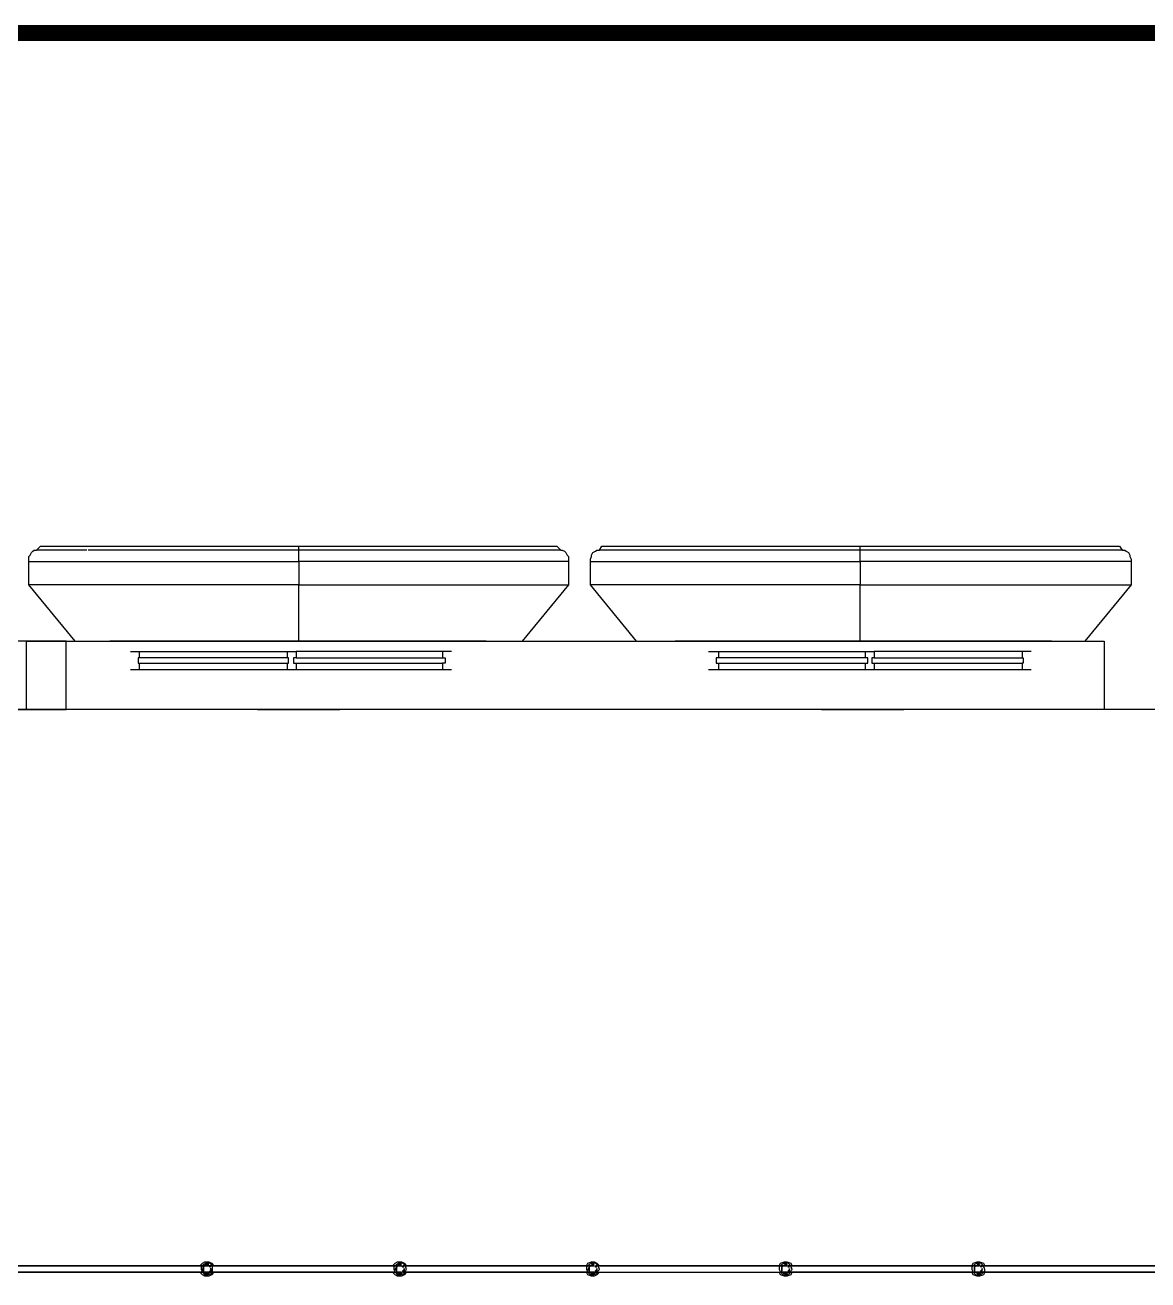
# Model space of a CAD drawing. Header units: inches. Extents: x 9349 to 17082, y 17684 to 25415.
# Drawn here: x 10314.5 to 10595.4, y 20127 to 20440.9 of the extents above; entities that cross this region are included whole.
import ezdxf

# ---------------------------------------------------------------- set-up
doc = ezdxf.new("R2010")
doc.units = ezdxf.units.IN
doc.header["$LTSCALE"] = 0.25
doc.header["$MEASUREMENT"] = 0
doc.layers.add('BACKGROUND', color=8, linetype='Continuous')

msp = doc.modelspace()

# ---------------------------------------------------------------- linework, layer by layer
at = {"lineweight": 0, "const_width": 4}
msp.add_lwpolyline([(11049.85, 20322.63), (11049.85, 20438.91), (9350.89, 20438.91)], dxfattribs=at)
at = {"layer": 'BACKGROUND'}
for points in [[(10327.04, 20286.78), (10315.47, 20300.92), (10315.47, 20306.71), (10315.47, 20307.35), (10315.47, 20308), (10315.79, 20308.32), (10316.11, 20308.96), (10316.43, 20309.28), (10316.75, 20309.6), (10317.39, 20309.6), (10318.36, 20310.57), (10322.22, 20310.57), (10326.39, 20310.57), (10330.89, 20310.57), (10335.72, 20310.57), (10340.86, 20310.57), (10346.32, 20310.57), (10352.11, 20310.57), (10357.89, 20310.57), (10364, 20310.57), (10370.11, 20310.57), (10376.54, 20310.57), (10382.97, 20310.57), (10389.39, 20310.57), (10395.5, 20310.57), (10401.93, 20310.57), (10408.04, 20310.57), (10413.82, 20310.57), (10419.29, 20310.57), (10424.75, 20310.57), (10429.89, 20310.57), (10434.72, 20310.57), (10439.54, 20310.57), (10443.72, 20310.57), (10447.57, 20310.57), (10448.54, 20309.6), (10448.86, 20309.6), (10449.5, 20309.28), (10449.82, 20308.96), (10450.14, 20308.32), (10450.47, 20308), (10450.47, 20307.35), (10450.47, 20306.71), (10450.47, 20300.92), (10438.89, 20286.78)], [(10329.93, 20309.6), (10325.75, 20309.6), (10321.25, 20309.6), (10317.39, 20309.6)], [(10450.47, 20306.71), (10446.93, 20306.71), (10443.39, 20306.71), (10439.22, 20306.71), (10435.04, 20306.71), (10430.54, 20306.71), (10426.04, 20306.71), (10421.22, 20306.71), (10416.07, 20306.71), (10410.93, 20306.71), (10405.47, 20306.71), (10400, 20306.71), (10394.22, 20306.71), (10388.75, 20306.71), (10382.97, 20306.71), (10382.97, 20307.35), (10382.97, 20307.67), (10382.97, 20308.32), (10382.97, 20308.64), (10382.97, 20308.96), (10382.97, 20309.28), (10382.97, 20309.6), (10376.54, 20309.6), (10370.11, 20309.6), (10363.68, 20309.6), (10357.57, 20309.6), (10351.47, 20309.6), (10346, 20309.6), (10340.54, 20309.6), (10335.07, 20309.6), (10330.25, 20309.6)], [(10448.54, 20309.6), (10444.36, 20309.6), (10440.18, 20309.6), (10435.68, 20309.6), (10430.54, 20309.6), (10425.39, 20309.6), (10419.93, 20309.6), (10414.14, 20309.6), (10408.36, 20309.6), (10402.25, 20309.6), (10395.82, 20309.6), (10389.39, 20309.6), (10382.97, 20309.6), (10382.97, 20310.25), (10382.97, 20310.57)], [(10382.97, 20309.6), (10382.97, 20309.6)], [(10467.5, 20286.78), (10455.93, 20300.92), (10455.93, 20306.71), (10455.93, 20307.35), (10456.25, 20308), (10456.25, 20308.32), (10456.57, 20308.96), (10457.22, 20309.28), (10457.54, 20309.6), (10458.18, 20309.6), (10458.82, 20310.57), (10462.68, 20310.57), (10467.18, 20310.57), (10471.68, 20310.57), (10476.5, 20310.57), (10481.64, 20310.57), (10487.11, 20310.57), (10492.57, 20310.57), (10498.68, 20310.57), (10504.79, 20310.57), (10510.89, 20310.57), (10517.32, 20310.57), (10523.43, 20310.57), (10529.86, 20310.57), (10536.29, 20310.57), (10542.39, 20310.57), (10548.5, 20310.57), (10554.61, 20310.57), (10560.07, 20310.57), (10565.54, 20310.57), (10570.68, 20310.57), (10575.5, 20310.57), (10580, 20310.57), (10584.5, 20310.57), (10588.36, 20310.57), (10589, 20309.6), (10589.64, 20309.6), (10589.97, 20309.28), (10590.61, 20308.96), (10590.93, 20308.32), (10590.93, 20308), (10591.25, 20307.35), (10591.25, 20306.71), (10591.25, 20300.92), (10579.68, 20286.78)], [(10591.25, 20306.71), (10587.72, 20306.71), (10583.86, 20306.71), (10580, 20306.71), (10575.82, 20306.71), (10571.32, 20306.71), (10566.5, 20306.71), (10561.68, 20306.71), (10556.86, 20306.71), (10551.39, 20306.71), (10546.25, 20306.71), (10540.79, 20306.71), (10535, 20306.71), (10529.22, 20306.71), (10523.43, 20306.71), (10523.43, 20307.35), (10523.43, 20307.67), (10523.43, 20308.32), (10523.43, 20308.64), (10523.43, 20308.96), (10523.43, 20309.28), (10523.43, 20309.6), (10517, 20309.6), (10510.57, 20309.6), (10504.47, 20309.6), (10498.36, 20309.6), (10492.25, 20309.6), (10486.47, 20309.6), (10481, 20309.6), (10475.86, 20309.6), (10471.04, 20309.6), (10466.22, 20309.6), (10462.04, 20309.6), (10458.18, 20309.6)], [(10589, 20309.6), (10585.14, 20309.6), (10580.97, 20309.6), (10576.14, 20309.6), (10571.32, 20309.6), (10566.18, 20309.6), (10560.72, 20309.6), (10554.93, 20309.6), (10548.82, 20309.6), (10542.72, 20309.6), (10536.61, 20309.6), (10530.18, 20309.6), (10523.43, 20309.6), (10523.43, 20310.25), (10523.43, 20310.57)], [(10523.43, 20309.6), (10523.43, 20309.6)], [(10315.47, 20306.71), (10318.68, 20306.71), (10322.54, 20306.71), (10326.39, 20306.71), (10330.57, 20306.71), (10335.07, 20306.71), (10339.89, 20306.71), (10344.72, 20306.71), (10349.86, 20306.71), (10355, 20306.71), (10360.47, 20306.71), (10365.93, 20306.71), (10371.39, 20306.71), (10377.18, 20306.71), (10382.97, 20306.71), (10382.97, 20300.92), (10385.86, 20300.92), (10388.75, 20300.92), (10391.64, 20300.92), (10394.22, 20300.92), (10397.11, 20300.92), (10400, 20300.92), (10402.57, 20300.92), (10405.47, 20300.92), (10408.04, 20300.92), (10410.93, 20300.92), (10413.5, 20300.92), (10416.07, 20300.92), (10418.64, 20300.92), (10421.22, 20300.92), (10423.47, 20300.92), (10426.04, 20300.92), (10428.29, 20300.92), (10430.54, 20300.92), (10432.79, 20300.92), (10435.04, 20300.92), (10437.29, 20300.92), (10439.22, 20300.92), (10441.47, 20300.92), (10443.39, 20300.92), (10445.32, 20300.92), (10446.93, 20300.92), (10448.86, 20300.92), (10450.47, 20300.92)], [(10455.93, 20306.71), (10459.47, 20306.71), (10463.32, 20306.71), (10467.18, 20306.71), (10471.36, 20306.71), (10475.86, 20306.71), (10480.68, 20306.71), (10485.5, 20306.71), (10490.32, 20306.71), (10495.79, 20306.71), (10500.93, 20306.71), (10506.39, 20306.71), (10512.18, 20306.71), (10517.97, 20306.71), (10523.43, 20306.71), (10523.43, 20300.92), (10526.32, 20300.92), (10529.22, 20300.92), (10532.11, 20300.92), (10535, 20300.92), (10537.89, 20300.92), (10540.79, 20300.92), (10543.36, 20300.92), (10546.25, 20300.92), (10548.82, 20300.92), (10551.39, 20300.92), (10553.97, 20300.92), (10556.86, 20300.92), (10559.11, 20300.92), (10561.68, 20300.92), (10564.25, 20300.92), (10566.5, 20300.92), (10569.07, 20300.92), (10571.32, 20300.92), (10573.57, 20300.92), (10575.82, 20300.92), (10578.07, 20300.92), (10580, 20300.92), (10581.93, 20300.92), (10583.86, 20300.92), (10585.79, 20300.92), (10587.72, 20300.92), (10589.32, 20300.92), (10591.25, 20300.92)], [(10382.97, 20286.78), (10382.97, 20287.1), (10382.97, 20289.03), (10382.97, 20290.96), (10382.97, 20292.89), (10382.97, 20294.82), (10382.97, 20296.75), (10382.97, 20298.67), (10382.97, 20300.92), (10380.07, 20300.92), (10377.18, 20300.92), (10374.29, 20300.92), (10371.39, 20300.92), (10368.5, 20300.92), (10365.93, 20300.92), (10363.04, 20300.92), (10360.47, 20300.92), (10357.57, 20300.92), (10355, 20300.92), (10352.43, 20300.92), (10349.86, 20300.92), (10347.29, 20300.92), (10344.72, 20300.92), (10342.14, 20300.92), (10339.89, 20300.92), (10337.64, 20300.92), (10335.07, 20300.92), (10332.82, 20300.92), (10330.57, 20300.92), (10328.64, 20300.92), (10326.39, 20300.92), (10324.47, 20300.92), (10322.54, 20300.92), (10320.61, 20300.92), (10318.68, 20300.92), (10317.07, 20300.92), (10315.47, 20300.92)], [(10523.43, 20286.78), (10523.43, 20287.1), (10523.43, 20289.03), (10523.43, 20290.96), (10523.43, 20292.89), (10523.43, 20294.82), (10523.43, 20296.75), (10523.43, 20298.67), (10523.43, 20300.92), (10520.86, 20300.92), (10517.97, 20300.92), (10515.07, 20300.92), (10512.18, 20300.92), (10509.29, 20300.92), (10506.39, 20300.92), (10503.82, 20300.92), (10500.93, 20300.92), (10498.36, 20300.92), (10495.79, 20300.92), (10492.89, 20300.92), (10490.32, 20300.92), (10488.07, 20300.92), (10485.5, 20300.92), (10482.93, 20300.92), (10480.68, 20300.92), (10478.11, 20300.92), (10475.86, 20300.92), (10473.61, 20300.92), (10471.36, 20300.92), (10469.11, 20300.92), (10467.18, 20300.92), (10465.25, 20300.92), (10463.32, 20300.92), (10461.39, 20300.92), (10459.47, 20300.92), (10457.86, 20300.92), (10455.93, 20300.92)], [(9868.04, 19288.1), (9868.04, 20268.78), (9876.07, 20276.82), (9873.18, 20279.71), (9868.04, 20274.25), (9868.04, 20269.75), (10314.82, 20269.75), (10324.79, 20269.75), (10324.79, 20286.78), (10314.82, 20286.78), (10324.79, 20286.78), (10584.5, 20286.78), (10584.5, 20269.75), (10324.79, 20269.75), (10314.82, 20269.75), (10314.82, 20286.78), (9868.04, 20286.78), (9850.68, 20286.78), (9850.68, 20103.25)], [(10429.89, 20286.78), (10424.75, 20286.78), (10419.29, 20286.78), (10413.5, 20286.78), (10407.72, 20286.78), (10401.61, 20286.78), (10395.5, 20286.78), (10389.39, 20286.78), (10382.97, 20286.78), (10376.54, 20286.78), (10370.11, 20286.78), (10364, 20286.78), (10357.89, 20286.78), (10352.11, 20286.78), (10346.64, 20286.78), (10341.18, 20286.78), (10335.72, 20286.78)], [(10571.32, 20286.78), (10565.86, 20286.78), (10560.39, 20286.78), (10554.93, 20286.78), (10548.82, 20286.78), (10543.04, 20286.78), (10536.61, 20286.78), (10530.5, 20286.78), (10524.07, 20286.78), (10517.64, 20286.78), (10511.54, 20286.78), (10505.11, 20286.78), (10499.32, 20286.78), (10493.22, 20286.78), (10487.75, 20286.78), (10482.29, 20286.78), (10477.14, 20286.78)], [(10340.86, 20284.21), (10343.11, 20284.21)], [(10343.11, 20282.6), (10343.11, 20284.21), (10380.07, 20284.21), (10382.32, 20284.21)], [(10380.07, 20284.21), (10380.07, 20282.6)], [(10421.22, 20284.21), (10418.97, 20284.21), (10382.32, 20284.21), (10382.32, 20282.6), (10381.68, 20282.6), (10381.68, 20281.32), (10382.32, 20281.32), (10382.32, 20279.71), (10418.97, 20279.71), (10421.22, 20279.71)], [(10418.97, 20284.21), (10418.97, 20282.6)], [(10485.5, 20284.21), (10488.07, 20284.21)], [(10488.07, 20282.6), (10488.07, 20284.21), (10524.72, 20284.21), (10526.97, 20284.21)], [(10524.72, 20284.21), (10524.72, 20282.6)], [(10566.18, 20284.21), (10563.93, 20284.21), (10526.97, 20284.21), (10526.97, 20282.6), (10526.32, 20282.6), (10526.32, 20281.32), (10526.97, 20281.32), (10526.97, 20279.71), (10563.93, 20279.71), (10566.18, 20279.71)], [(10563.93, 20284.21), (10563.93, 20282.6)], [(10380.07, 20281.32), (10380.39, 20281.32), (10380.39, 20282.6), (10380.07, 20282.6), (10343.11, 20282.6), (10342.79, 20282.6), (10342.79, 20281.32), (10343.11, 20281.32)], [(10343.11, 20279.71), (10343.11, 20281.32), (10380.07, 20281.32), (10380.07, 20279.71)], [(10382.32, 20282.6), (10418.97, 20282.6), (10419.61, 20282.6), (10419.61, 20281.32), (10418.97, 20281.32)], [(10382.32, 20281.32), (10418.97, 20281.32), (10418.97, 20279.71)], [(10524.72, 20281.32), (10525.36, 20281.32), (10525.36, 20282.6), (10524.72, 20282.6), (10488.07, 20282.6), (10487.43, 20282.6), (10487.43, 20281.32), (10488.07, 20281.32)], [(10488.07, 20279.71), (10488.07, 20281.32), (10524.72, 20281.32), (10524.72, 20279.71)], [(10526.97, 20282.6), (10563.93, 20282.6), (10564.25, 20282.6), (10564.25, 20281.32), (10563.93, 20281.32)], [(10526.97, 20281.32), (10563.93, 20281.32), (10563.93, 20279.71)], [(10340.86, 20279.71), (10343.11, 20279.71), (10380.07, 20279.71), (10382.32, 20279.71)], [(10485.5, 20279.71), (10488.07, 20279.71), (10524.72, 20279.71), (10526.97, 20279.71)], [(10372.68, 20269.75), (10376.54, 20269.75), (10382.97, 20269.75), (10389.39, 20269.75), (10393.25, 20269.75)], [(10513.79, 20269.75), (10517.64, 20269.75), (10524.07, 20269.75), (10530.5, 20269.75), (10534.36, 20269.75)], [(10312.25, 20130.57), (10359.5, 20130.57), (10359.82, 20130.57), (10360.47, 20130.57), (10407.72, 20130.57), (10408.04, 20130.57), (10408.68, 20130.57), (10408.04, 20130.57), (10407.72, 20130.57), (10360.47, 20130.57), (10359.82, 20130.57), (10359.5, 20130.57), (10312.25, 20130.57)], [(10358.22, 20130.57), (10358.86, 20131.21), (10359.5, 20131.53), (10360.47, 20131.53), (10361.11, 20131.21), (10361.75, 20130.57)], [(10361.43, 20130.57), (10360.79, 20131.21), (10359.82, 20131.21), (10359.18, 20130.89), (10358.54, 20130.25), (10358.54, 20129.6), (10358.86, 20128.96), (10359.5, 20128.32), (10360.14, 20128.32), (10361.11, 20128.64), (10361.43, 20128.96)], [(10358.86, 20128.96), (10359.5, 20128.32), (10360.14, 20128.32), (10361.11, 20128.64), (10361.43, 20129.28), (10361.43, 20129.6), (10361.43, 20130.57), (10360.79, 20131.21), (10359.82, 20131.21), (10359.18, 20130.89), (10358.86, 20130.57)], [(10360.47, 20130.57), (10360.79, 20130.25), (10360.47, 20130.57), (10359.82, 20130.57), (10359.5, 20130.57), (10359.18, 20130.25), (10359.5, 20130.57), (10359.82, 20130.57), (10360.47, 20130.57), (10359.82, 20130.57), (10359.5, 20130.57), (10359.82, 20130.57), (10360.47, 20130.57), (10359.82, 20130.57), (10360.47, 20130.57), (10359.82, 20130.57), (10359.5, 20130.57), (10359.18, 20130.25), (10358.86, 20129.6), (10359.18, 20129.28), (10358.86, 20129.6), (10359.18, 20130.25), (10359.5, 20130.57), (10360.14, 20130.89), (10360.47, 20130.57), (10360.14, 20130.89), (10359.82, 20130.57), (10359.5, 20130.57), (10359.18, 20130.25), (10359.18, 20129.6), (10359.18, 20129.28), (10359.18, 20129.6), (10359.18, 20130.25), (10359.18, 20129.6), (10359.18, 20129.28), (10359.18, 20128.96), (10359.5, 20128.96), (10359.82, 20128.64), (10360.47, 20128.64), (10360.47, 20128.96), (10360.79, 20129.28), (10361.11, 20129.6), (10360.79, 20129.92), (10361.11, 20129.6), (10360.79, 20129.28), (10360.47, 20128.96)], [(10360.79, 20129.92), (10361.11, 20129.6), (10360.79, 20129.28), (10360.47, 20128.96), (10360.47, 20128.64), (10359.82, 20128.64), (10360.47, 20128.64), (10360.47, 20128.96), (10360.47, 20128.64), (10360.47, 20128.96), (10360.47, 20128.64), (10359.82, 20128.64), (10359.5, 20128.96), (10359.18, 20128.96), (10359.5, 20128.96), (10359.82, 20128.64), (10360.47, 20128.64), (10359.82, 20128.64), (10360.47, 20128.64), (10360.47, 20128.96), (10360.47, 20128.64), (10359.82, 20128.64), (10359.5, 20128.96), (10359.82, 20128.64), (10359.5, 20128.96), (10359.82, 20128.64), (10360.47, 20128.64), (10359.82, 20128.64), (10360.47, 20128.64), (10359.82, 20128.64)], [(10360.47, 20130.89), (10359.5, 20130.89)], [(10360.79, 20130.25), (10360.47, 20130.57), (10359.82, 20130.57), (10359.5, 20130.57), (10359.82, 20130.57), (10360.47, 20130.57), (10360.14, 20130.89), (10359.5, 20130.57), (10360.14, 20130.89)], [(10360.47, 20130.57), (10360.47, 20130.57)], [(10360.47, 20130.57), (10360.47, 20130.57)], [(10360.47, 20130.57), (10360.47, 20130.57)], [(10360.47, 20130.57), (10360.47, 20130.57)], [(10360.47, 20130.57), (10360.47, 20130.57)], [(10360.47, 20130.57), (10360.47, 20130.57)], [(10360.47, 20130.57), (10360.47, 20130.57)], [(10360.47, 20130.57), (10360.47, 20130.57)], [(10360.79, 20130.25), (10360.79, 20130.25)], [(10406.43, 20130.57), (10407.07, 20131.21), (10407.72, 20131.53), (10408.68, 20131.53), (10409.32, 20131.21), (10409.97, 20130.57)], [(10409.64, 20130.57), (10409, 20131.21), (10408.04, 20131.21), (10407.39, 20130.89), (10406.75, 20130.25), (10406.75, 20129.6), (10407.07, 20128.96), (10407.72, 20128.32), (10408.36, 20128.32), (10409.32, 20128.64), (10409.64, 20128.96)], [(10407.07, 20128.96), (10407.72, 20128.32), (10408.36, 20128.32), (10409.32, 20128.64), (10409.64, 20129.28), (10409.97, 20129.6), (10409.64, 20130.57), (10409, 20131.21), (10408.04, 20131.21), (10407.39, 20130.89), (10407.07, 20130.57)], [(10407.39, 20130.25), (10407.72, 20130.57)], [(10407.39, 20130.25), (10407.39, 20129.6), (10407.39, 20129.28), (10407.39, 20129.6), (10407.39, 20130.25), (10407.39, 20129.6), (10407.39, 20129.28), (10407.39, 20128.96), (10407.72, 20128.96), (10407.39, 20128.96), (10407.72, 20128.96)], [(10408.68, 20130.89), (10407.72, 20130.89)], [(10408.68, 20130.57), (10409, 20130.25), (10408.68, 20130.57), (10408.36, 20130.89), (10407.72, 20130.57), (10408.36, 20130.89)], [(10407.72, 20130.57), (10408.04, 20130.57)], [(10407.72, 20130.57), (10408.04, 20130.57)], [(10407.72, 20130.57), (10408.04, 20130.57)], [(10407.72, 20130.57), (10408.04, 20130.57)], [(10407.72, 20130.57), (10408.04, 20130.57)], [(10407.72, 20130.57), (10408.04, 20130.57)], [(10407.72, 20130.57), (10408.04, 20130.57)], [(10408.04, 20130.57), (10408.68, 20130.57)], [(10408.68, 20130.57), (10408.68, 20130.57)], [(10408.68, 20130.57), (10408.68, 20130.57)], [(10408.68, 20130.57), (10408.68, 20130.57)], [(10408.68, 20130.57), (10408.68, 20130.57)], [(10408.68, 20130.57), (10408.68, 20130.57)], [(10408.68, 20130.57), (10408.68, 20130.57)], [(10408.68, 20130.57), (10409, 20130.25)], [(10408.68, 20130.57), (10408.68, 20130.57)], [(10408.68, 20130.57), (10408.68, 20130.57)], [(10409, 20130.25), (10409, 20130.57)], [(10409, 20130.25), (10409, 20130.57)], [(10409.32, 20130.25), (10409, 20130.25)], [(10409.32, 20129.6), (10409, 20129.28)], [(10409, 20129.28), (10409, 20128.96)], [(10409.32, 20129.92), (10409.32, 20129.6)], [(10454.97, 20130.57), (10455.29, 20131.21), (10456.25, 20131.53), (10456.89, 20131.53), (10457.54, 20131.21), (10458.18, 20130.57)], [(10457.86, 20130.57), (10457.22, 20131.21), (10456.25, 20131.21), (10455.61, 20130.89), (10454.97, 20130.25), (10454.97, 20129.6), (10455.29, 20128.96), (10455.93, 20128.32), (10456.57, 20128.32), (10457.54, 20128.64), (10457.86, 20128.96)], [(10455.29, 20128.96), (10455.93, 20128.32), (10456.57, 20128.32), (10457.54, 20128.64), (10457.86, 20129.28), (10458.18, 20129.6), (10457.86, 20130.57), (10457.22, 20131.21), (10456.25, 20131.21), (10455.61, 20130.89), (10455.29, 20130.57)], [(10456.89, 20130.57), (10456.25, 20130.57), (10456.89, 20130.57), (10456.25, 20130.57), (10455.93, 20130.57), (10455.61, 20130.25), (10455.93, 20130.57), (10456.25, 20130.57), (10456.89, 20130.57), (10456.25, 20130.57), (10455.93, 20130.57), (10456.25, 20130.57), (10456.89, 20130.57), (10456.57, 20130.89), (10455.93, 20130.57), (10456.57, 20130.89)], [(10456.89, 20130.57), (10456.25, 20130.57), (10455.93, 20130.57), (10455.61, 20130.25), (10455.61, 20129.6), (10455.61, 20130.25), (10455.61, 20129.6), (10455.61, 20129.28), (10455.61, 20128.96), (10455.93, 20128.96), (10456.25, 20128.64), (10456.89, 20128.64), (10457.22, 20128.96), (10456.89, 20128.64), (10456.25, 20128.64), (10455.93, 20128.96)], [(10455.93, 20128.64), (10456.25, 20128.64), (10456.89, 20128.64), (10456.25, 20128.64), (10455.93, 20128.96), (10456.25, 20128.64), (10456.89, 20128.64), (10456.25, 20128.64), (10456.89, 20128.64), (10456.25, 20128.64), (10455.93, 20128.96), (10455.61, 20128.96), (10455.93, 20128.96), (10456.25, 20128.64), (10455.93, 20128.96), (10455.61, 20128.96), (10455.93, 20128.96), (10456.25, 20128.64), (10456.89, 20128.64), (10457.22, 20128.96), (10457.22, 20129.28), (10457.54, 20129.6), (10457.54, 20129.92), (10457.54, 20129.6), (10457.54, 20129.28), (10457.22, 20128.96), (10504.14, 20128.96), (10505.11, 20128.96)], [(10455.93, 20130.57), (10456.25, 20130.57)], [(10455.93, 20130.57), (10456.25, 20130.57)], [(10456.89, 20130.89), (10456.25, 20130.89)], [(10456.89, 20130.57), (10456.89, 20130.57)], [(10456.89, 20130.57), (10456.89, 20130.57)], [(10456.89, 20130.57), (10456.89, 20130.57)], [(10456.89, 20130.57), (10456.89, 20130.57)], [(10456.89, 20130.57), (10456.89, 20130.57)], [(10456.89, 20130.57), (10456.89, 20130.57)], [(10456.89, 20130.57), (10456.89, 20130.57)], [(10456.89, 20130.57), (10456.89, 20130.57)], [(10457.54, 20130.25), (10457.22, 20130.25), (10457.22, 20130.57), (10457.22, 20130.25), (10457.22, 20130.57), (10457.22, 20130.25), (10457.22, 20130.57)], [(10457.54, 20129.6), (10457.22, 20129.28)], [(10457.22, 20129.28), (10457.22, 20128.96)], [(10457.54, 20129.92), (10457.54, 20129.6)], [(10503.18, 20130.57), (10503.5, 20131.21), (10504.47, 20131.53), (10505.11, 20131.53), (10506.07, 20131.21), (10506.39, 20130.57)], [(10506.07, 20130.57), (10505.43, 20131.21), (10504.47, 20131.21), (10503.82, 20130.89), (10503.18, 20130.25), (10503.18, 20129.6), (10503.5, 20128.96), (10504.14, 20128.32), (10505.11, 20128.32), (10505.75, 20128.64), (10506.07, 20128.96)], [(10503.5, 20128.96), (10504.14, 20128.32), (10505.11, 20128.32), (10505.75, 20128.64), (10506.07, 20129.28), (10506.39, 20129.6), (10506.07, 20130.57), (10505.43, 20131.21), (10504.47, 20131.21), (10503.82, 20130.89), (10503.5, 20130.57)], [(10505.75, 20129.92), (10505.75, 20129.6), (10505.75, 20129.92), (10505.75, 20129.6), (10505.43, 20129.28), (10505.43, 20128.96), (10505.11, 20128.64), (10504.47, 20128.64), (10505.11, 20128.64), (10504.47, 20128.64), (10505.11, 20128.64), (10505.43, 20128.96), (10505.11, 20128.64), (10505.43, 20128.96), (10505.11, 20128.64), (10504.47, 20128.64), (10504.14, 20128.96), (10503.82, 20128.96), (10503.82, 20129.28), (10503.82, 20129.6), (10503.82, 20130.25), (10503.82, 20129.6), (10503.82, 20129.28), (10503.82, 20129.6), (10503.82, 20130.25), (10503.82, 20129.6), (10503.82, 20129.28), (10503.82, 20129.6), (10503.82, 20130.25), (10504.14, 20130.57), (10504.47, 20130.57), (10505.11, 20130.57), (10504.47, 20130.57), (10505.11, 20130.57), (10504.47, 20130.57), (10504.14, 20130.57), (10504.47, 20130.57), (10504.14, 20130.57), (10503.82, 20130.25), (10504.14, 20130.57), (10503.82, 20130.25), (10504.14, 20130.57), (10504.47, 20130.57), (10505.11, 20130.57), (10505.11, 20130.89), (10504.47, 20130.57), (10505.11, 20130.57), (10504.47, 20130.57), (10504.14, 20130.57), (10504.47, 20130.57), (10504.14, 20130.57), (10505.11, 20130.89), (10505.11, 20130.57), (10505.11, 20130.89), (10504.14, 20130.57), (10505.11, 20130.89), (10504.47, 20130.89)], [(10505.11, 20130.57), (10505.11, 20130.57)], [(10505.11, 20130.57), (10505.11, 20130.57)], [(10505.11, 20130.57), (10505.11, 20130.57)], [(10505.11, 20130.57), (10505.11, 20130.57)], [(10505.11, 20130.57), (10505.11, 20130.57)], [(10505.11, 20130.57), (10505.11, 20130.57)], [(10505.11, 20130.57), (10505.11, 20130.57)], [(10505.11, 20130.57), (10505.11, 20130.57)], [(10505.75, 20130.25), (10505.43, 20130.25), (10505.43, 20130.57), (10505.43, 20130.25), (10505.43, 20130.57), (10505.43, 20130.25), (10505.43, 20130.57)], [(10505.75, 20129.6), (10505.43, 20129.28)], [(10505.43, 20128.96), (10505.75, 20129.28)], [(10505.43, 20129.28), (10505.43, 20128.96)], [(10505.75, 20129.28), (10505.75, 20129.6)], [(10551.39, 20130.57), (10551.72, 20131.21), (10552.68, 20131.53), (10553.32, 20131.53), (10554.29, 20131.21), (10554.61, 20130.57)], [(10554.29, 20130.57), (10553.64, 20131.21), (10552.68, 20131.21), (10552.04, 20130.89), (10551.39, 20130.25), (10551.39, 20129.6), (10551.72, 20128.96), (10552.36, 20128.32), (10553.32, 20128.32), (10553.97, 20128.64), (10554.29, 20128.96)], [(10551.72, 20128.96), (10552.36, 20128.32), (10553.32, 20128.32), (10553.97, 20128.64), (10554.61, 20129.28), (10554.61, 20129.6), (10554.29, 20130.57), (10553.64, 20131.21), (10552.68, 20131.21), (10552.04, 20130.89), (10551.72, 20130.57)], [(10552.36, 20130.57), (10552.04, 20130.25)], [(10552.36, 20130.57), (10552.04, 20130.25)], [(10552.04, 20130.25), (10552.36, 20130.57)], [(10552.04, 20130.25), (10552.36, 20130.57)], [(10552.04, 20130.25), (10552.36, 20130.57)], [(10552.04, 20130.25), (10552.04, 20129.6)], [(10552.04, 20130.25), (10552.04, 20129.6)], [(10552.04, 20129.6), (10552.04, 20130.25)], [(10552.04, 20129.6), (10552.04, 20130.25)], [(10552.04, 20129.6), (10552.04, 20130.25)], [(10552.04, 20129.6), (10552.04, 20129.28)], [(10552.04, 20129.6), (10552.04, 20129.28)], [(10552.04, 20129.28), (10552.04, 20129.6)], [(10552.04, 20129.28), (10552.04, 20129.6)], [(10552.04, 20129.28), (10552.04, 20129.6)], [(10552.04, 20129.28), (10552.04, 20128.96)], [(10552.36, 20130.57), (10552.68, 20130.57)], [(10552.36, 20130.57), (10552.68, 20130.57)], [(10552.36, 20130.57), (10552.68, 20130.57)], [(10553.32, 20130.89), (10552.68, 20130.89)], [(10553.32, 20130.89), (10552.68, 20130.57)], [(10552.68, 20130.57), (10553.32, 20130.57)], [(10552.68, 20130.57), (10553.32, 20130.57)], [(10553.32, 20130.57), (10553.32, 20130.57)], [(10553.32, 20130.57), (10553.32, 20130.57)], [(10553.32, 20130.57), (10553.32, 20130.57)], [(10553.32, 20130.57), (10553.32, 20130.57)], [(10553.32, 20130.57), (10553.32, 20130.57)], [(10553.32, 20130.57), (10553.32, 20130.57)], [(10553.32, 20130.57), (10553.32, 20130.57)], [(10553.32, 20130.57), (10553.32, 20130.57)], [(10553.64, 20130.57), (10553.64, 20130.25), (10553.64, 20130.57), (10553.64, 20130.25), (10553.64, 20130.57), (10553.97, 20130.25)], [(10553.97, 20129.92), (10553.97, 20129.6), (10553.64, 20129.28), (10553.64, 20128.96)], [(10553.64, 20128.96), (10553.97, 20129.28)], [(10553.64, 20128.96), (10553.97, 20129.28)], [(10553.97, 20130.25), (10553.97, 20130.25)], [(10553.97, 20129.6), (10553.97, 20129.92)], [(10553.97, 20129.6), (10553.97, 20129.92)], [(10553.97, 20129.92), (10553.97, 20129.6)], [(10553.97, 20129.92), (10553.97, 20129.6)], [(10553.97, 20129.28), (10553.97, 20129.6)], [(10553.97, 20129.28), (10553.97, 20129.6)], [(10361.75, 20128.96), (10361.11, 20128.32), (10360.47, 20128), (10359.5, 20128), (10358.86, 20128.32), (10358.22, 20128.96)], [(10359.5, 20128.64), (10359.82, 20128.64), (10359.5, 20128.96), (10359.18, 20128.96), (10359.5, 20128.96), (10359.82, 20128.64), (10360.47, 20128.64), (10359.82, 20128.64), (10359.5, 20128.96)], [(10409.97, 20128.96), (10409.32, 20128.32), (10408.68, 20128), (10407.72, 20128), (10407.07, 20128.32), (10406.43, 20128.96)], [(10407.72, 20128.64), (10408.04, 20128.64), (10408.68, 20128.64), (10408.04, 20128.64), (10407.72, 20128.96), (10408.04, 20128.64)], [(10408.04, 20128.64), (10407.72, 20128.96)], [(10408.04, 20128.64), (10407.72, 20128.96)], [(10408.04, 20128.64), (10407.72, 20128.96)], [(10408.04, 20128.64), (10407.72, 20128.96)], [(10408.04, 20128.64), (10408.68, 20128.64)], [(10408.68, 20128.64), (10408.04, 20128.64)], [(10408.68, 20128.64), (10408.04, 20128.64)], [(10408.68, 20128.64), (10408.04, 20128.64)], [(10408.68, 20128.64), (10408.04, 20128.64)], [(10408.68, 20128.64), (10408.04, 20128.64)], [(10408.68, 20128.64), (10408.04, 20128.64)], [(10408.68, 20128.64), (10408.04, 20128.64)], [(10408.68, 20128.96), (10408.68, 20128.96)], [(10408.68, 20128.96), (10408.68, 20128.96)], [(10408.68, 20128.96), (10408.68, 20128.64)], [(10408.68, 20128.96), (10408.68, 20128.64)], [(10408.68, 20128.96), (10408.68, 20128.64)], [(10408.68, 20128.96), (10408.68, 20128.64)], [(10408.68, 20128.96), (10408.68, 20128.64)], [(10408.68, 20128.96), (10408.68, 20128.64)], [(10408.68, 20128.96), (10408.68, 20128.64)], [(10408.68, 20128.96), (10408.68, 20128.64)], [(10456.89, 20128.96), (10455.93, 20128.96), (10409, 20128.96), (10455.93, 20128.96), (10456.89, 20128.96), (10457.22, 20128.96), (10504.14, 20128.96), (10503.82, 20128.96), (10504.14, 20128.96), (10504.47, 20128.64), (10505.11, 20128.64), (10504.47, 20128.64), (10505.11, 20128.64), (10505.43, 20128.96), (10505.11, 20128.96), (10504.14, 20128.96), (10504.47, 20128.64), (10504.14, 20128.96), (10503.82, 20128.96), (10504.14, 20128.96), (10504.47, 20128.64), (10504.14, 20128.96), (10504.47, 20128.64), (10505.11, 20128.64), (10504.47, 20128.64), (10504.14, 20128.64)], [(10458.18, 20128.96), (10457.54, 20128.32), (10456.89, 20128), (10456.25, 20128), (10455.29, 20128.32), (10454.97, 20128.96)], [(10456.25, 20128.64), (10455.93, 20128.96)], [(10456.25, 20128.64), (10455.93, 20128.96)], [(10456.89, 20128.64), (10456.25, 20128.64)], [(10456.89, 20128.64), (10456.25, 20128.64)], [(10456.89, 20128.64), (10456.25, 20128.64)], [(10456.89, 20128.96), (10456.89, 20128.96)], [(10457.22, 20128.96), (10456.89, 20128.64)], [(10457.22, 20128.96), (10456.89, 20128.64)], [(10457.22, 20128.96), (10456.89, 20128.64)], [(10506.39, 20128.96), (10506.07, 20128.32), (10505.11, 20128), (10504.47, 20128), (10503.5, 20128.32), (10503.18, 20128.96)], [(10504.47, 20128.64), (10505.11, 20128.64), (10504.47, 20128.64), (10504.14, 20128.96), (10504.47, 20128.64), (10504.14, 20128.96)], [(10505.11, 20128.64), (10504.47, 20128.64)], [(10505.11, 20128.64), (10504.47, 20128.64)], [(10505.11, 20128.96), (10505.11, 20128.96)], [(10505.43, 20128.96), (10505.11, 20128.64)], [(10505.43, 20128.96), (10505.11, 20128.64)], [(10554.61, 20128.96), (10554.29, 20128.32), (10553.32, 20128), (10552.68, 20128), (10551.72, 20128.32), (10551.39, 20128.96)], [(10552.04, 20128.96), (10552.36, 20128.96)], [(10552.04, 20128.96), (10552.36, 20128.96)], [(10552.36, 20128.96), (10552.04, 20128.96)], [(10552.68, 20128.64), (10552.36, 20128.96)], [(10552.68, 20128.64), (10552.36, 20128.96)], [(10552.68, 20128.64), (10552.36, 20128.96)], [(10552.68, 20128.64), (10552.36, 20128.96)], [(10552.68, 20128.64), (10552.68, 20128.64)], [(10553.32, 20128.64), (10552.68, 20128.64)], [(10553.32, 20128.64), (10552.68, 20128.64)], [(10553.32, 20128.64), (10552.68, 20128.64)], [(10553.32, 20128.64), (10552.68, 20128.64)], [(10553.64, 20128.96), (10553.32, 20128.64)], [(10553.64, 20128.96), (10553.32, 20128.64)], [(10553.64, 20128.96), (10553.32, 20128.64)], [(10553.64, 20128.96), (10553.32, 20128.64)], [(10553.64, 20128.96), (10553.32, 20128.64)], [(10553.64, 20128.96), (10553.32, 20128.64)]]:
    msp.add_lwpolyline(points, dxfattribs=at)
at = {"layer": 'BACKGROUND', "ltscale": 3.353333}
msp.add_lwpolyline([(10774.79, 20269.75), (10122.93, 20269.75)], dxfattribs=at)
at = {"layer": 'BACKGROUND'}
for points in [[(10360.79, 20130.57), (10360.79, 20130.25)], [(10361.11, 20129.92), (10361.11, 20129.6), (10361.11, 20129.28), (10360.79, 20128.96), (10361.11, 20129.28), (10361.11, 20129.6)], [(10407.39, 20130.25), (10407.72, 20130.57), (10408.36, 20130.89), (10408.04, 20130.57), (10408.68, 20130.57), (10408.04, 20130.57), (10408.68, 20130.57), (10408.04, 20130.57), (10408.68, 20130.57), (10408.04, 20130.57), (10408.68, 20130.57), (10408.36, 20130.89), (10408.68, 20130.57), (10408.04, 20130.57), (10407.72, 20130.57), (10407.39, 20130.25), (10407.07, 20129.6), (10407.39, 20129.28), (10407.07, 20129.6), (10407.39, 20130.25), (10407.72, 20130.57)], [(10409, 20130.57), (10455.93, 20130.57), (10456.25, 20130.57), (10456.89, 20130.57), (10456.25, 20130.57), (10455.93, 20130.57)], [(10409.32, 20129.92), (10409.32, 20129.6), (10409.32, 20129.28), (10409, 20128.96), (10409.32, 20129.28), (10409.32, 20129.6)], [(10409, 20128.96), (10409, 20129.28), (10409.32, 20129.6), (10409.32, 20129.92), (10409.32, 20129.6), (10409, 20129.28)], [(10455.61, 20129.28), (10455.61, 20129.6), (10455.61, 20129.28), (10455.61, 20129.6), (10455.61, 20130.25), (10455.93, 20130.57), (10456.25, 20130.57), (10456.89, 20130.57), (10456.25, 20130.57), (10456.57, 20130.89), (10456.89, 20130.57), (10456.57, 20130.89), (10455.93, 20130.57), (10455.61, 20130.25), (10455.29, 20129.6)], [(10457.22, 20130.57), (10504.14, 20130.57), (10504.47, 20130.57), (10505.11, 20130.57), (10504.47, 20130.57), (10504.14, 20130.57)], [(10457.54, 20129.6), (10457.54, 20129.92), (10457.54, 20129.6), (10457.22, 20129.28), (10457.22, 20128.96), (10457.54, 20129.28)], [(10505.11, 20130.57), (10504.47, 20130.57)], [(10505.43, 20130.57), (10552.36, 20130.57), (10552.68, 20130.57), (10553.32, 20130.57), (10552.68, 20130.57), (10552.36, 20130.57)], [(10505.75, 20129.6), (10505.75, 20129.92), (10505.75, 20129.6), (10505.43, 20129.28), (10505.43, 20128.96), (10505.75, 20129.28)], [(10552.36, 20130.57), (10553.32, 20130.89), (10553.32, 20130.57), (10553.32, 20130.89)], [(10553.32, 20130.57), (10553.32, 20130.89), (10552.36, 20130.57), (10552.68, 20130.57)], [(10552.68, 20130.57), (10552.36, 20130.57), (10552.68, 20130.57), (10552.36, 20130.57), (10552.68, 20130.57), (10553.32, 20130.57), (10552.68, 20130.57), (10553.32, 20130.57), (10552.68, 20130.57), (10553.32, 20130.57)], [(10553.64, 20130.57), (10600.57, 20130.57)], [(10553.64, 20128.96), (10553.64, 20129.28), (10553.97, 20129.6), (10553.64, 20129.28)], [(10408.68, 20128.64), (10408.04, 20128.64), (10407.72, 20128.96), (10407.39, 20128.96), (10407.72, 20128.96), (10408.04, 20128.64)], [(10408.68, 20128.96), (10407.72, 20128.96)], [(10408.68, 20128.64), (10408.04, 20128.64), (10407.72, 20128.96), (10408.04, 20128.64)], [(10456.89, 20128.64), (10457.22, 20128.96), (10456.89, 20128.64), (10456.25, 20128.64)], [(10600.57, 20128.96), (10553.64, 20128.96), (10553.32, 20128.96), (10552.36, 20128.96), (10505.43, 20128.96), (10552.36, 20128.96), (10553.32, 20128.96), (10553.64, 20128.96)], [(10552.68, 20128.64), (10553.32, 20128.64), (10552.68, 20128.64), (10553.32, 20128.64), (10552.68, 20128.64), (10552.36, 20128.96), (10552.04, 20128.96), (10552.36, 20128.96)], [(10552.36, 20128.96), (10552.68, 20128.64), (10553.32, 20128.64), (10553.64, 20128.96), (10553.32, 20128.64), (10552.68, 20128.64)], [(10553.64, 20128.64), (10552.68, 20128.64), (10552.68, 20128.96), (10552.68, 20128.64)], [(10553.32, 20128.64), (10552.68, 20128.64)]]:
    msp.add_lwpolyline(points, close=True, dxfattribs=at)
at = {"layer": 'BACKGROUND', "ltscale": 0.243333}
msp.add_lwpolyline([(10407.72, 20128.96), (10359.5, 20128.96), (10311.29, 20128.96), (10263.07, 20128.96), (10311.29, 20128.96), (10359.5, 20128.96)], close=True, dxfattribs=at)

doc.saveas('drawing.dxf')
